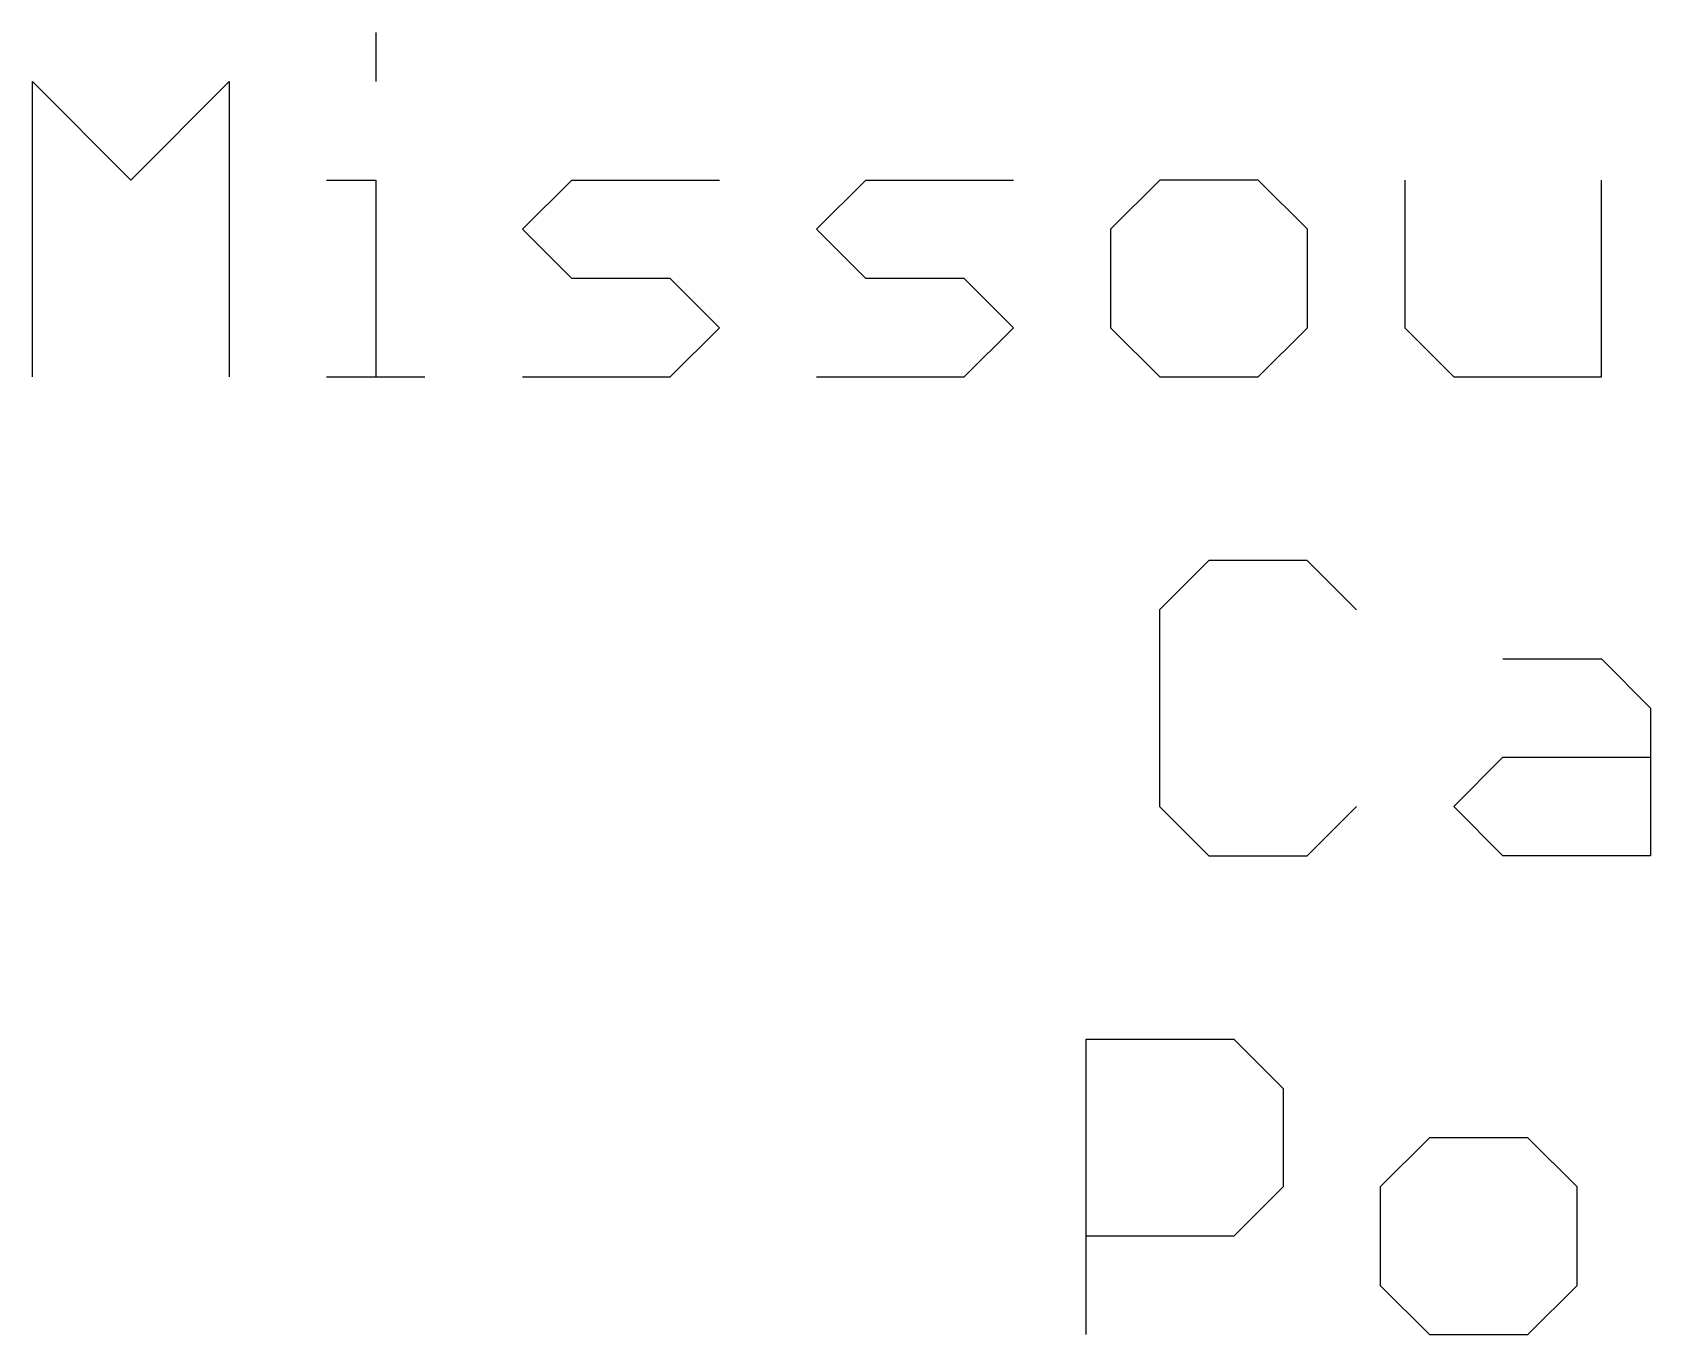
# Model space of a CAD drawing. Extents: x -0.79 to 6.6, y -0.46 to 8.18.
# Drawn here: x 4.5487 to 4.8831, y 0.3185 to 0.5877 of the extents above; entities that cross this region are included whole.
import ezdxf

# ---------------------------------------------------------------- set-up
doc = ezdxf.new("R2010")
doc.units = 0
doc.layers.add('21', color=253, linetype='CONTINUOUS')

msp = doc.modelspace()

# ---------------------------------------------------------------- linework, layer by layer
at = {"layer": '21'}
for p, q in [((4.619634, 0.587727), (4.619634, 0.577552)), ((4.548687, 0.5165), (4.548687, 0.577552)), ((4.548687, 0.577552), (4.569038, 0.557201)), ((4.569038, 0.557201), (4.589388, 0.577552)), ((4.589388, 0.577552), (4.589388, 0.5165)), ((4.609459, 0.557201), (4.619634, 0.557201)), ((4.619634, 0.557201), (4.619634, 0.5165)), ((4.649973, 0.547026), (4.660149, 0.557201)), ((4.660149, 0.557201), (4.690675, 0.557201)), ((4.710745, 0.547026), (4.720921, 0.557201)), ((4.720921, 0.557201), (4.751447, 0.557201)), ((4.781693, 0.557201), (4.771517, 0.547026)), ((4.802043, 0.557201), (4.781693, 0.557201)), ((4.812219, 0.547026), (4.802043, 0.557201)), ((4.832289, 0.557201), (4.832289, 0.526675)), ((4.872991, 0.5165), (4.872991, 0.557201)), ((4.660149, 0.536851), (4.649973, 0.547026)), ((4.720921, 0.536851), (4.710745, 0.547026)), ((4.771517, 0.547026), (4.771517, 0.526675)), ((4.812219, 0.526675), (4.812219, 0.547026)), ((4.6805, 0.536851), (4.660149, 0.536851)), ((4.690675, 0.526675), (4.6805, 0.536851)), ((4.741271, 0.536851), (4.720921, 0.536851)), ((4.751447, 0.526675), (4.741271, 0.536851)), ((4.6805, 0.5165), (4.690675, 0.526675)), ((4.741271, 0.5165), (4.751447, 0.526675)), ((4.771517, 0.526675), (4.781693, 0.5165)), ((4.802043, 0.5165), (4.812219, 0.526675)), ((4.832289, 0.526675), (4.842464, 0.5165)), ((4.609459, 0.5165), (4.62981, 0.5165)), ((4.649973, 0.5165), (4.6805, 0.5165)), ((4.710745, 0.5165), (4.741271, 0.5165)), ((4.781693, 0.5165), (4.802043, 0.5165)), ((4.842464, 0.5165), (4.872991, 0.5165)), ((4.791821, 0.478552), (4.781646, 0.468377)), ((4.812172, 0.478552), (4.791821, 0.478552)), ((4.822348, 0.468377), (4.812172, 0.478552)), ((4.781646, 0.468377), (4.781646, 0.427675)), ((4.852593, 0.458201), (4.872944, 0.458201)), ((4.872944, 0.458201), (4.883119, 0.448026)), ((4.883119, 0.448026), (4.883119, 0.4175)), ((4.842418, 0.427675), (4.852593, 0.437851)), ((4.852593, 0.437851), (4.883119, 0.437851)), ((4.781646, 0.427675), (4.791821, 0.4175)), ((4.812172, 0.4175), (4.822348, 0.427675)), ((4.852593, 0.4175), (4.842418, 0.427675)), ((4.791821, 0.4175), (4.812172, 0.4175)), ((4.883119, 0.4175), (4.852593, 0.4175)), ((4.766453, 0.3185), (4.766453, 0.379552)), ((4.766453, 0.379552), (4.796979, 0.379552)), ((4.796979, 0.379552), (4.807155, 0.369377)), ((4.807155, 0.369377), (4.807155, 0.349026)), ((4.8374, 0.359201), (4.827225, 0.349026)), ((4.857751, 0.359201), (4.8374, 0.359201)), ((4.867926, 0.349026), (4.857751, 0.359201)), ((4.807155, 0.349026), (4.796979, 0.338851)), ((4.827225, 0.349026), (4.827225, 0.328675)), ((4.867926, 0.328675), (4.867926, 0.349026)), ((4.796979, 0.338851), (4.766453, 0.338851)), ((4.827225, 0.328675), (4.8374, 0.3185)), ((4.857751, 0.3185), (4.867926, 0.328675)), ((4.8374, 0.3185), (4.857751, 0.3185))]:
    msp.add_line(p, q, dxfattribs=at)

doc.saveas('drawing.dxf')
